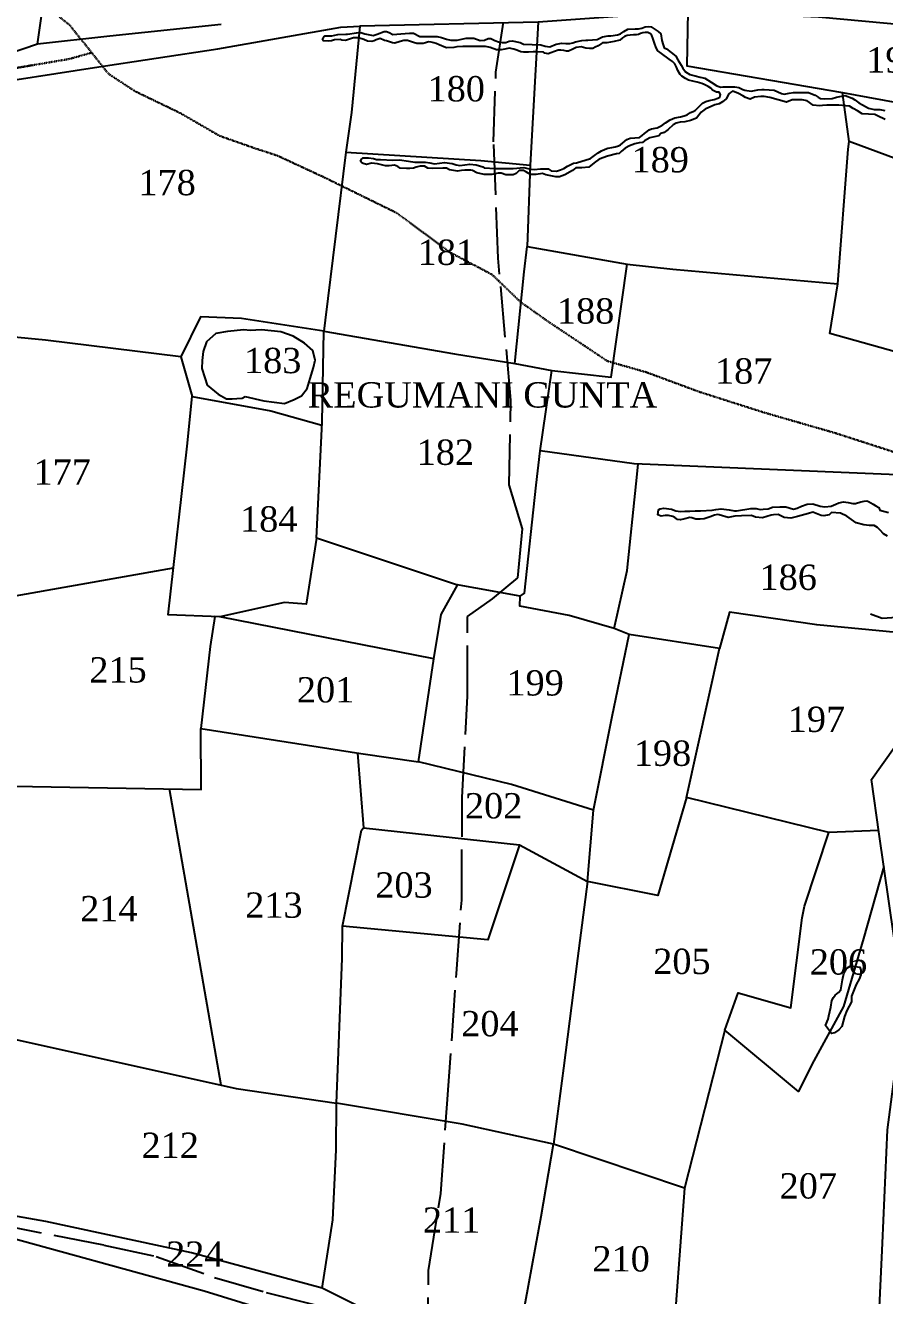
# Model space of a CAD drawing. Header units: millimetres. Extents: x 232 to 2351, y -1279 to 995.
# Drawn here: x 679 to 882.6, y -100.2 to 201 of the extents above; entities that cross this region are included whole.
import ezdxf

# ---------------------------------------------------------------- set-up
doc = ezdxf.new("R2010")
doc.units = ezdxf.units.MM
doc.header["$MEASUREMENT"] = 0
doc.linetypes.add('ACAD_ISO02W100', pattern=[15, 12, -3])
doc.linetypes.add('ACAD_ISO07W100', pattern=[3, 0, -3])
for name, color, linetype in [('CARTTRACK', 30, 'ACAD_ISO02W100'), ('NALA', 4, 'Continuous'), ('SURVEY_BND', 7, 'Continuous'), ('SURVEY_NO', 7, 'Continuous'), ('WATER_BODY', 4, 'Continuous')]:
    doc.layers.add(name, color=color, linetype=linetype)
doc.layers.add('FOOTPATH', color=150, linetype='ACAD_ISO07W100', lineweight=30)
doc.styles.get("Standard").update_dxf_attribs({"font": 'TIMES.TTF'})

msp = doc.modelspace()

# ---------------------------------------------------------------- linework, layer by layer
at = {"layer": 'CARTTRACK'}
for points in [[(774.27, -112.62), (774.52, -94.19), (777.41, -75.92), (778.92, -54.69), (781.12, -23.77), (782.36, -6.38), (782.49, 17.93), (783.73, 41.95), (783.73, 60.85), (789.63, 65.05), (795.66, 69.98), (796.76, 81.62), (793.61, 92.03), (794.02, 112.16), (791.01, 145.81), (789.91, 173.4), (790.46, 189.9), (793.07, 207.02)], [(670.95, -82.97), (697.56, -88.17), (709.92, -90.86), (723.78, -95.85), (735.98, -99.39), (751.95, -103.49)]]:
    msp.add_lwpolyline(points, dxfattribs=at)
at = {"layer": 'FOOTPATH', "ltscale": 0.001}
for points in [[(889.91, 98.19), (870.99, 104.31), (853.94, 109.23), (838.7, 114.1), (826.07, 118.77), (816.9, 121.39), (803.05, 130.64), (796.31, 135.41), (789.53, 141.93), (779.61, 147.16), (766.98, 156.51), (749.85, 164.92), (738.65, 170.12), (733.23, 171.9), (724.99, 174.79), (715.63, 180.21), (704.96, 185.36), (698.69, 189.47), (689.52, 200.97), (680.06, 208.7)], [(694.66, 194.53), (689.39, 193.03), (660.85, 188.2), (639.97, 188.76), (619.34, 189.13), (603.49, 189.03), (589.7, 189.31), (577.4, 189.59), (570.97, 189.59), (568.08, 189.59), (552.28, 176.91), (539.79, 166.58), (530.1, 158.39), (519.99, 151.37)]]:
    msp.add_lwpolyline(points, dxfattribs=at)
at = {"layer": 'NALA'}
for points in [[(882.69, 178.71), (880.91, 179.56), (880.26, 179.84), (877.24, 180.04), (876.13, 180.74), (875.13, 181.29), (874.27, 181.84), (871.77, 182.08), (870.98, 182.08), (869.88, 182.08), (868.92, 182.04), (867.86, 181.97), (867.14, 181.94), (865.66, 182.08), (864.25, 183.14), (863.02, 183.31), (862.02, 183.31), (860.65, 183.31), (859.31, 182.79), (855.4, 183.93), (854.03, 184.1), (853.24, 184.1), (851.76, 183.96), (850.74, 183.52), (849.58, 183.88), (848.98, 184.26), (847.95, 184.86), (847.01, 185.25), (846.55, 185.37), (846.04, 185.1), (845.7, 184.74), (845.05, 183.59), (844.14, 182.87), (843.37, 182.43), (842.33, 182.19), (840.02, 181.13), (839.1, 180.39), (838.02, 179.01), (836.59, 178.44), (835.25, 178.1), (834.12, 178.01), (833.22, 177.8), (832.44, 177.45), (831.31, 176.28), (830.31, 175.59), (829.58, 175.37), (829.1, 174.81), (826.92, 174.33), (825.67, 173.59), (825.19, 173.24), (824.41, 173.11), (823.37, 172.94), (822.12, 172.42), (821.12, 171.86), (820.17, 171.08), (819.65, 170.65), (819.04, 170.56), (816.88, 169.96), (814.93, 169.27), (813.76, 168.44), (812.45, 167.36), (810.85, 167.19), (809.89, 167.19), (809.37, 167.19), (808.64, 166.58), (806.77, 165.58), (805.56, 165.11), (804.7, 165.07), (802.31, 165.54), (801.54, 165.84), (800.02, 165.67), (799.33, 165.67), (798.63, 165.67), (797.68, 166.19), (797.03, 166.62), (795.95, 166.58), (795.3, 165.84), (794.56, 165.58), (793.7, 165.58), (792.79, 165.58), (791.71, 165.93), (791.01, 165.93), (789.5, 165.67), (788.59, 165.63), (787.64, 165.63), (785.93, 166), (784.93, 166.56), (784.5, 166.65), (783.68, 166.65), (783.07, 166.65), (782.29, 166.56), (781.34, 166.43), (779.43, 166.74), (778.74, 167.12), (777.92, 167.12), (775.36, 167.08), (774.32, 167.12), (773.55, 167.6), (772.51, 167.64), (771.55, 167.38), (770.9, 167.12), (770.08, 167.08), (769.26, 167.08), (767.79, 167.17), (767.18, 167.56), (766.44, 167.86), (765.19, 167.73), (764.28, 167.73), (762.42, 168.16), (760.94, 168.29), (759.82, 168), (758.99, 168.22), (758.65, 168.39), (758.35, 168.78), (758.69, 169.34), (758.95, 169.56), (759.69, 169.56), (760.29, 169.56), (761.46, 169.43), (762.16, 169.21), (763.11, 169.21), (766.01, 169), (767.61, 169.08), (769.73, 168.78), (771.21, 168.57), (773.8, 168.57), (774.84, 168.44), (775.93, 168.13), (778.26, 168.52), (780.08, 168.22), (781.04, 167.92), (781.94, 167.79), (784.28, 168.09), (785.8, 167.92), (787.36, 167.44), (787.7, 167.22), (790.3, 167.05), (791.86, 167.05), (794.59, 167.09), (797.06, 167.31), (798.66, 166.88), (799.52, 166.84), (801, 167.01), (802.34, 167.01), (802.82, 167.01), (803.58, 166.54), (804.81, 166.42), (805.77, 166.75), (806.53, 167.09), (807.44, 167.6), (807.91, 167.85), (808.4, 168.1), (808.84, 168.3), (809.57, 168.42), (812.85, 169.46), (813.86, 170.15), (814.67, 170.77), (815.48, 171.28), (816.34, 171.68), (817.01, 171.92), (817.97, 172.03), (818.75, 172.2), (819.54, 172.46), (820, 172.66), (821.51, 173.9), (822.25, 174.29), (824.48, 174.38), (825.11, 174.92), (825.65, 175.39), (826.3, 175.83), (826.79, 176.22), (827.33, 176.47), (828.66, 176.72), (829.32, 177.03), (830.01, 177.4), (830.69, 177.87), (831.76, 178.6), (832.87, 179.08), (834.2, 179.33), (835.11, 179.51), (835.75, 179.75), (836.58, 180.32), (837.2, 180.59), (837.8, 180.93), (839.39, 182.52), (840.23, 182.97), (841.02, 183.17), (842.17, 183.46), (843.05, 183.76), (843.5, 183.98), (843.67, 184.62), (843.4, 185.14), (842.78, 185.18), (842.27, 185.36), (841.83, 185.67), (841.41, 186.1), (840.77, 186.54), (839.84, 187), (839.24, 187.23), (838.19, 187.55), (837.48, 187.69), (836.09, 187.97), (835.42, 188.41), (834.56, 188.96), (834.14, 189.37), (833.6, 190.33), (833.24, 191.08), (832.89, 191.91), (832.3, 192.41), (831.51, 193), (829.71, 194.36), (828.84, 194.99), (828.43, 195.69), (828.06, 196.77), (827.66, 197.95), (827.4, 198.56), (827.1, 198.99), (826.46, 199.31), (825.83, 199.31), (825.26, 199.23), (824.71, 199.05), (824.27, 198.86), (823.79, 198.73), (823.04, 198.73), (822.29, 198.71), (821.55, 198.62), (820.93, 198.34), (820.47, 198.02), (819.87, 197.5), (818.48, 197.14), (816.72, 196.87), (816.13, 196.87), (815.72, 196.84), (815.49, 196.69), (814.68, 196.17), (814.01, 195.81), (813.43, 195.53), (812.66, 195.49), (811.81, 195.59), (810.63, 195.93), (809.5, 195.76), (808.71, 195.32), (807.68, 194.89), (807.21, 194.85), (806.55, 195.04), (805.81, 195.1), (805.24, 195.09), (803.49, 194.47), (802.82, 194.25), (802.09, 194.37), (801.75, 194.62), (800.35, 194.72), (799.33, 194.69), (798.16, 194.67), (797.07, 194.67), (796.39, 194.76), (795.41, 195.13), (794.69, 195.36), (793.6, 195.61), (792.57, 195.32), (791.73, 195.2), (790.6, 195.2), (789.08, 195.73), (788.78, 195.86), (788.02, 196.01), (784.88, 195.98), (783.77, 195.98), (782.61, 195.98), (781.19, 195.94), (780.52, 195.78), (778.78, 195.69), (778.53, 195.74), (777.01, 196.4), (776.27, 196.67), (775.78, 196.85), (775.11, 197.01), (774.47, 197.06), (773.79, 196.85), (773.19, 196.69), (772.51, 196.69), (771.75, 196.69), (770.93, 196.95), (769.49, 197.43), (768.62, 197.41), (767.81, 197.17), (766.49, 196.8), (765.95, 196.87), (765.04, 197.16), (764.52, 197.36), (764.03, 197.43), (763.03, 197.86), (762.07, 197.58), (761.58, 197.32), (761.05, 197.19), (760.04, 197.29), (759.15, 197.68), (757.88, 198.07), (756.74, 198.08), (755.73, 197.75), (754.8, 197.44), (753.97, 197.46), (753.59, 197.64), (752.2, 197.59), (751.51, 197.34), (750.75, 197.24), (749.64, 197.31), (749.34, 197.78), (749.69, 198.28), (749.99, 198.54), (750.82, 198.55), (751.55, 198.55), (752.98, 198.87), (754.9, 198.89), (755.31, 198.89), (757.4, 199.25), (758.43, 199.32), (759.39, 198.98), (761.38, 198.61), (762.3, 198.91), (764.01, 199.54), (764.5, 199.57), (765.19, 199.28), (766.06, 198.84), (767.92, 199.01), (770.01, 199.13), (770.9, 199.13), (772.41, 198.34), (775.63, 198.37), (776.51, 198.37), (777.54, 198.09), (778.72, 197.75), (779.75, 197.45), (781.27, 197.45), (783.41, 197.99), (785.22, 197.95), (786.74, 197.43), (787.77, 197.51), (788.64, 197.85), (789.25, 197.92), (790.18, 197.4), (791.07, 197.11), (791.95, 196.96), (792.79, 196.97), (793.57, 197.26), (794.33, 197.33), (796.18, 196.91), (797.01, 196.55), (801.12, 196.35), (802.16, 196.1), (803.21, 195.91), (804.71, 196.52), (806.06, 196.79), (807.03, 196.72), (807.96, 196.69), (808.67, 196.89), (809.36, 197.07), (810.86, 197.39), (811.74, 197.46), (812.21, 197.46), (814.45, 197.68), (815.7, 198.25), (817.03, 198.52), (817.7, 198.52), (819.29, 198.72), (819.98, 199.01), (820.77, 199.57), (821.72, 200.11), (823.46, 200.18), (824.27, 200.19), (825.08, 200.31), (825.87, 200.65), (826.51, 200.73), (827.22, 200.62), (828.95, 199.52), (829.54, 199.02), (829.76, 197.42), (830.08, 196.37), (830.3, 195.7), (830.86, 195.46), (833.13, 193.73), (833.6, 192.81), (834.34, 191.56), (834.78, 190.84), (835.39, 189.96), (836.43, 189.37), (837.68, 189.03), (838.84, 188.7), (839.99, 188.46), (841.46, 187.54), (842.81, 186.65), (843.79, 186.33), (844.31, 186.41), (846.11, 186.43), (847.07, 186.43), (848.02, 186.26), (848.96, 185.82), (849.49, 185.62), (850.92, 185.39), (851.76, 185.59), (852.5, 185.69), (853.46, 185.77), (854.02, 185.81), (856.38, 185.62), (858.15, 184.88), (858.81, 184.68), (859.97, 184.91), (861.01, 185.05), (862.41, 185.07), (863.8, 185.07), (864.52, 185.08), (865.06, 184.88), (866.11, 184.48), (866.83, 183.97), (867.37, 183.63), (868.33, 183.55), (870.17, 183.67), (871.21, 183.99), (873.27, 184.33), (874.93, 183.76), (875.51, 183.34), (876.44, 182.63), (877.31, 182.13), (878.73, 181.4), (880.09, 181.08), (881.43, 181.08), (882.64, 180.83)], [(883.24, 79.91), (882.31, 80.42), (881.55, 81.28), (880.9, 81.94), (880.14, 82.39), (878.9, 82.42), (877.66, 82.56), (875.87, 83.04), (873.61, 84.61), (872.09, 85.37), (869.99, 85.5), (869.41, 84.99), (868.17, 84.75), (867.51, 84.82), (866, 85.4), (865.58, 85.61), (864.52, 85.3), (861.97, 84.58), (860.35, 84.2), (858.76, 84.33), (857.32, 85.06), (856.28, 84.99), (855.73, 84.85), (853.61, 84.22), (851.96, 84.39), (851.06, 84.77), (848.68, 84.7), (847.06, 84.63), (845.51, 84.32), (843.37, 84.94), (842.96, 85.01), (842.24, 84.84), (841.24, 84.49), (839.83, 84.01), (838.9, 83.91), (837.83, 83.94), (836.86, 84.22), (836.41, 84.29), (835.24, 84.01), (834.24, 83.77), (833.49, 83.87), (832.87, 84.29), (832.38, 84.56), (831.35, 84.8), (830.56, 84.77), (829.66, 84.6), (828.87, 84.98), (828.97, 86.15), (829.39, 86.39), (830.25, 86.52), (832.07, 86.32), (833.14, 85.94), (834.18, 85.73), (835.21, 85.8), (836.45, 85.84), (837.66, 85.87), (838.96, 85.87), (841.72, 86.08), (842.62, 86.18), (843.86, 86.35), (845.72, 86.15), (847.03, 85.87), (847.47, 85.9), (850.87, 86.43), (852.18, 86.43), (853.11, 86.19), (853.83, 86.26), (854.97, 86.39), (856.03, 86.77), (857.76, 86.81), (859.2, 86.81), (861, 86.33), (861.82, 86.53), (862.89, 87.01), (864.2, 87.46), (865.54, 87.56), (867.27, 87.01), (868.44, 86.81), (869.88, 87.01), (871.06, 87.5), (871.71, 87.81), (872.81, 88.01), (873.98, 87.91), (875.02, 87.63), (875.67, 87.67), (876.91, 88.01), (877.7, 88.22), (878.39, 88.25), (878.74, 88.15), (879.88, 87.5), (880.53, 87.05), (881.18, 86.67), (881.45, 86.05), (883.52, 85.47)], [(879.25, 61.48), (882, 60.44), (885.51, 60.72)], [(871.76, -37.16), (870.72, -37.88), (869.99, -38.01), (869.27, -37.04), (868.59, -36.12), (869.19, -34.6), (869.39, -33.79), (869.59, -32.79), (869.83, -31.75), (870.07, -30.22), (870.44, -29.5), (870.88, -28.9), (871.64, -28.3), (872.24, -27.7), (872.6, -25.29), (872.93, -23.76), (873.25, -23.2), (873.65, -22.52), (873.65, -22.52), (874.45, -22.04), (875.09, -22.04), (876.74, -22.28), (876.98, -23), (876.98, -24.13), (876.58, -25.13), (876.58, -25.13), (875.86, -26.41), (874.73, -29.18), (874.77, -30.5), (873.65, -32.59), (873.65, -32.59), (873.09, -33.99), (872.48, -36.32), (871.76, -37.16)]]:
    msp.add_lwpolyline(points, dxfattribs=at)
at = {"layer": 'SURVEY_BND'}
for points in [[(725.33, 201.2), (699, 198.42), (681.85, 196.55), (685.04, 219.36), (687.8, 234.97), (672.58, 237.57), (675.14, 251.63), (677.96, 268.42), (680.21, 279.55), (699.12, 282.2), (707.6, 310.41)], [(681.85, 196.55), (667.09, 191.55), (625.28, 193.31), (612.26, 193.66), (619.81, 221.52), (626.19, 245.54), (630.39, 260.68), (657.76, 256.07), (675.14, 251.63)], [(835.91, 204.29), (800.48, 201.72), (798.58, 167.88), (797.85, 148.55), (821.53, 144.36), (832.38, 143.19), (871.52, 139.73)], [(930.21, 187.95), (899.46, 199.97), (866.88, 202.97), (835.91, 204.29), (835.74, 191.4), (872.58, 185.1), (917.26, 176.9), (920.77, 176.46)], [(715.75, 122.39), (683.72, 126.33), (661.46, 128.5), (664.4, 159.06), (666.73, 186.61), (695.29, 190.97), (724.53, 195.46), (753.72, 200.59), (758.18, 200.78)], [(800.48, 201.72), (758.18, 200.78), (756.21, 180.35), (754.89, 170.9), (786.92, 168.99), (798.58, 167.88)], [(919.84, 157.88), (910.22, 160.07), (874.21, 173.44), (872.58, 185.1)], [(910.22, 160.07), (899.19, 120.59), (885.4, 123.52), (869.57, 127.91), (871.52, 139.73), (873.96, 171.62), (874.21, 173.44)], [(754.89, 170.9), (749.96, 131.13), (749.71, 128.53), (780.67, 123.12), (794.94, 120.87), (797.14, 142.6), (797.85, 148.55)], [(794.94, 120.87), (803.68, 119.15), (817.81, 117.59), (821.53, 144.36)], [(749.71, 128.53), (730.13, 131.52), (720.45, 131.93), (715.75, 122.39), (718.45, 113), (737.14, 109.63), (749.21, 106.24)], [(796.22, 65.7), (780.87, 68.4), (747.92, 79.4), (749.25, 106.96), (749.71, 128.53)], [(893.03, 94.09), (823.19, 97.03), (800.93, 100.12), (803.68, 119.15)], [(747.92, 79.4), (745.46, 63.79), (740.38, 64.18), (725, 60.8), (712.77, 61.26), (717.29, 101.25), (718.45, 113)], [(818.45, 58), (807.82, 61.09), (796.17, 63.3), (796.22, 65.7), (797.25, 66.39), (800, 92.02), (800.93, 100.12)], [(887.02, 56.86), (866.5, 58.86), (845.84, 61.89), (843.46, 53.3), (822.06, 56.55), (818.45, 58), (821.56, 71.78), (823.73, 92.3), (824.15, 96.99)], [(651.84, 61.37), (714.03, 72.39)], [(813.56, 14.91), (794.17, 20.98), (772.13, 26.39), (775.71, 50.82), (777.45, 61.32), (781.37, 68.31)], [(775.71, 50.82), (725, 60.8), (723.87, 60.84), (722.72, 53.74), (720.53, 34.27), (758.44, 28.33), (772.13, 26.39)], [(835.64, 17.96), (828.85, -5.29), (812.14, -1.98), (813.56, 14.91), (818.01, 37.17), (822.06, 56.55)], [(900.26, -5.04), (900.12, -75.77), (900.63, -106.31), (890.93, -131.51), (885.86, -144), (878.81, -166.35), (872.84, -164.09), (876.91, -140.97), (880.44, -123.21), (882.07, -87.75), (883.25, -60.86), (887.14, -31.27), (881.26, 9.25), (879.46, 22.21), (901.26, 52.87), (903.17, 55.55)], [(881.14, 10.15), (869.36, 9.65), (835.64, 17.96), (843.46, 53.3)], [(655.31, -34.69), (653.83, 21.03), (720.63, 19.85), (720.53, 34.27)], [(757.66, 28.45), (759.09, 10.75), (796.04, 6.69), (812.14, -1.98)], [(725.33, -50.28), (713.08, 19.98)], [(796.04, 6.69), (788.52, -15.84), (754.11, -12.57), (758.59, 10.22), (759.09, 10.75)], [(882.38, 1.57), (877.61, -15.49), (872.85, -31.58), (865.33, -45.37), (862.15, -51.75), (844.7, -37.23), (847.87, -28.37), (860.38, -31.95), (863.02, -10.56), (863.56, -7.81), (869.36, 9.65)], [(812.14, -1.98), (809.79, -20.27), (806.46, -46.24), (804.13, -64.22), (782.44, -59.5), (752.67, -54.57), (754, -20.24), (754.11, -12.57)], [(503.4, -20.36), (501.63, -24.96), (542.46, -51.04), (551.83, -57.53), (605.63, -75.72), (645.9, -81.08), (668.39, -84.46), (721.3, -99.05), (760.43, -111.08), (762.89, -118.55), (801.15, -131.33), (796.35, -151.93)], [(749.25, -98.4), (718.32, -89.98), (683.83, -82.59), (651.02, -76.84), (655.31, -34.69), (728.91, -51.08), (752.67, -54.57)], [(844.7, -37.23), (835.19, -74.65), (804.13, -64.22)], [(796.05, -109.4), (791.87, -120.31), (775.79, -111.68), (752.73, -100.1), (749.25, -98.4), (751.82, -82.21), (752.62, -65.56), (752.67, -54.57)], [(835.19, -74.65), (832.09, -115.96), (796.05, -109.4), (801.15, -81.41), (804.13, -64.22)]]:
    msp.add_lwpolyline(points, dxfattribs=at)
at = {"layer": 'WATER_BODY'}
msp.add_lwpolyline([(731.03, 112.98), (735.45, 111.97), (740.33, 111.38), (742.67, 112.28), (744.38, 113.15), (745.71, 114.88), (746.45, 117.29), (747.25, 119.86), (747.65, 121.66), (747.09, 123.91), (745.12, 125.69), (742.42, 127.28), (739.46, 128.32), (734.88, 128.78), (732.25, 128.64), (730.72, 128.83), (726.84, 128.43), (724.09, 127.96), (721.91, 125.99), (721.08, 123.65), (720.87, 121.51), (720.78, 119.66), (721.46, 117.44), (722.05, 115.68), (724.61, 113.57), (726.6, 112.46), (727.96, 112.46), (729.09, 112.56), (730.36, 112.58)], close=True, dxfattribs=at)

# ---------------------------------------------------------------- texts
at = {"layer": 'SURVEY_NO'}
for s, p in [('192', (878.23, 189.82)), ('180', (774.27, 182.97)), ('189', (822.61, 166.15)), ('178', (705.74, 160.73)), ('181', (771.92, 144.2)), ('188', (804.93, 130.29)), ('183', (730.77, 118.54)), ('187', (842.39, 116.06)), ('REGUMANI GUNTA', (745.86, 110.39)), ('182', (771.69, 96.8)), ('177', (680.87, 92.08)), ('184', (729.83, 80.97)), ('186', (852.94, 67.15)), ('215', (694.11, 45.19)), ('199', (792.96, 42.12)), ('201', (743.3, 40.47)), ('197', (859.63, 33.48)), ('198', (823.15, 25.44)), ('202', (783.13, 12.98)), ('203', (761.88, -5.8)), ('214', (691.93, -11.42)), ('213', (731.06, -10.57)), ('205', (827.74, -23.91)), ('206', (864.85, -24.05)), ('204', (782.24, -38.68)), ('212', (706.48, -67.52)), ('207', (857.7, -77.14)), ('211', (773.16, -85.25)), ('224', (712.31, -93.32)), ('210', (813.34, -94.44))]:
    msp.add_text(s, height=6, dxfattribs=at).set_placement(p)

doc.saveas('drawing.dxf')
